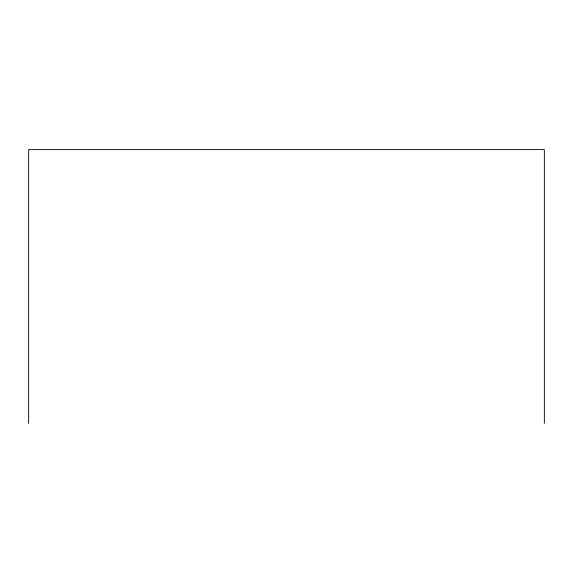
<?xml version="1.0" encoding="UTF-8"?>
<svg xmlns="http://www.w3.org/2000/svg" width="573" height="573" viewBox="0 0 573 573"><rect width="100%" height="100%" fill="white"/><g stroke="black" fill="none" stroke-linecap="round" stroke-linejoin="round"><path stroke-width="0.86" d="M544.35 423.411L544.35 149.589L28.65 149.589L28.65 423.411"/></g></svg>
